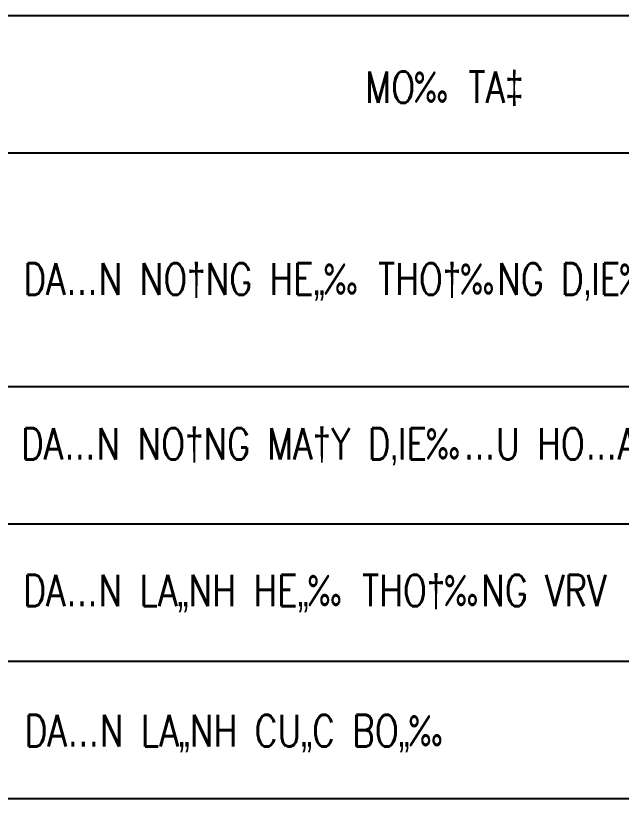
# Model space of a CAD drawing. Header units: millimetres. Extents: x -91525 to 4597779, y -698580 to 576167.
# Drawn here: x -78625 to -73825, y -104141 to -97939 of the extents above; entities that cross this region are included whole.
import ezdxf

# ---------------------------------------------------------------- set-up
doc = ezdxf.new("R2010")
doc.units = ezdxf.units.MM
doc.layers.add('!-AC_Text TBi', color=3, linetype='Continuous')
doc.layers.add('TUONG', color=1, linetype='Continuous')
doc.styles.add('ROMANS1', font='ROMANS1.shx', dxfattribs={"width": 0.8})

msp = doc.modelspace()

# ---------------------------------------------------------------- linework, layer by layer
at = {"layer": 'TUONG'}
for p, q in [((-81638.3, -97938.9), (-69091.3, -97938.9)), ((-81638.3, -99026.5), (-69091.3, -99026.5)), ((-81638.3, -100878.9), (-69091.3, -100878.9)), ((-81638.3, -101966.4), (-69091.3, -101966.4)), ((-81638.3, -103053.9), (-69091.3, -103053.9)), ((-81638.3, -104141.4), (-69091.3, -104141.4))]:
    msp.add_line(p, q, dxfattribs=at)

# ---------------------------------------------------------------- texts
at = {"layer": '!-AC_Text TBi', "lineweight": 20, "style": 'ROMANS1', "width": 0.8}
for s, p in [('MO‰ TA‡', (-75854.1, -98630.4)), ('DA…N NO†NG HE„‰ THO†‰NG D‚IE‰…U HO…A VRV', (-78564.2, -100151.5, -19312)), ('DA…N NO†NG MA†Y D‚IE‰…U HO…A KHO‰NG KHI† CU„C BO„‰', (-78581.3, -101457.1, -19312)), ('DA…N LA„NH HE„‰ THO†‰NG VRV', (-78564.3, -102619.7, -19312)), ('DA…N LA„NH CU„C BO„‰', (-78554, -103730.8, -19312))]:
    msp.add_text(s, height=250, dxfattribs=at).set_placement(p)

doc.saveas('drawing.dxf')
